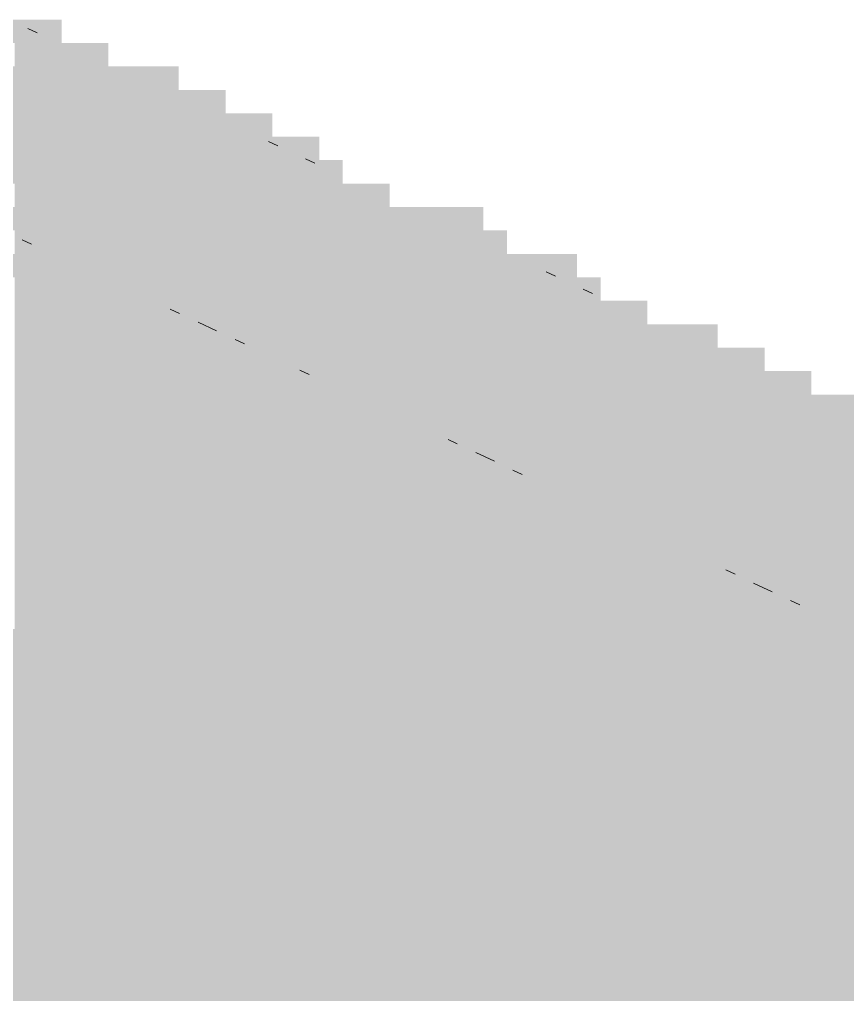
# Model space of a CAD drawing. Header units: millimetres. Extents: x 5 to 1315, y 5 to 292.
# Drawn here: x 1194.462 to 1197.866, y 102.705 to 106.715 of the extents above; entities that cross this region are included whole.
import ezdxf

# ---------------------------------------------------------------- set-up
doc = ezdxf.new("R2010")
doc.units = ezdxf.units.MM
doc.layers.add('EXISTING', color=7, linetype='Continuous')
doc.layers.add('IMAGES', color=7, linetype='Continuous')

# ---------------------------------------------------------------- blocks, each defined once
blk = doc.blocks.new('SHEET_03')
at = {"layer": 'EXISTING', "color": 250, "lineweight": 9}
for p, q in [((294.5337, 106.6602), (294.4957, 106.6781)), ((295.5235, 106.1955), (295.4854, 106.2134)), ((295.6758, 106.124), (295.6377, 106.1419)), ((294.4726, 105.8094), (294.5107, 105.7915)), ((296.6655, 105.6594), (296.6275, 105.6773)), ((296.8178, 105.5879), (296.7797, 105.6058)), ((295.0817, 105.5235), (295.1198, 105.5056)), ((295.1959, 105.4699), (295.2721, 105.4341)), ((295.3482, 105.3984), (295.3863, 105.3805)), ((295.6147, 105.2733), (295.6527, 105.2554)), ((296.2237, 104.9873), (296.2618, 104.9695)), ((296.3379, 104.9337), (296.4141, 104.898)), ((296.4902, 104.8622), (296.5283, 104.8443)), ((297.3658, 104.4512), (297.4038, 104.4333)), ((297.48, 104.3976), (297.5561, 104.3618)), ((297.6322, 104.3261), (297.6703, 104.3082))]:
    blk.add_line(p, q, dxfattribs=at)
at = {"layer": 'IMAGES', "color": 7}
for points in [[(294.3455, 106.6185), (294.5382, 106.6185), (294.3455, 106.7149), (294.5382, 106.7149)], [(294.5382, 106.6185), (294.6345, 106.6185), (294.5382, 106.7149), (294.6345, 106.7149)], [(294.4418, 106.5221), (294.6345, 106.5221), (294.4418, 106.6185), (294.6345, 106.6185)], [(294.6345, 106.5221), (294.7309, 106.5221), (294.6345, 106.6185), (294.7309, 106.6185)], [(294.7309, 106.5221), (294.8273, 106.5221), (294.7309, 106.6185), (294.8273, 106.6185)], [(293.4782, 106.4257), (294.6345, 106.4257), (293.4782, 106.5221), (294.6345, 106.5221)], [(294.6345, 106.4257), (294.7309, 106.4257), (294.6345, 106.5221), (294.7309, 106.5221)], [(294.7309, 106.4257), (294.8273, 106.4257), (294.7309, 106.5221), (294.8273, 106.5221)], [(294.8273, 106.4257), (294.9236, 106.4257), (294.8273, 106.5221), (294.9236, 106.5221)], [(294.9236, 106.4257), (295.02, 106.4257), (294.9236, 106.5221), (295.02, 106.5221)], [(295.02, 106.4257), (295.1164, 106.4257), (295.02, 106.5221), (295.1164, 106.5221)], [(293.5745, 106.3293), (294.8273, 106.3293), (293.5745, 106.4257), (294.8273, 106.4257)], [(294.8273, 106.3293), (294.9236, 106.3293), (294.8273, 106.4257), (294.9236, 106.4257)], [(294.9236, 106.3293), (295.1164, 106.3293), (294.9236, 106.4257), (295.1164, 106.4257)], [(295.1164, 106.3293), (295.2127, 106.3293), (295.1164, 106.4257), (295.2127, 106.4257)], [(295.2127, 106.3293), (295.3091, 106.3293), (295.2127, 106.4257), (295.3091, 106.4257)], [(293.8636, 106.2329), (295.1164, 106.2329), (293.8636, 106.3293), (295.1164, 106.3293)], [(295.1164, 106.2329), (295.2127, 106.2329), (295.1164, 106.3293), (295.2127, 106.3293)], [(295.2127, 106.2329), (295.3091, 106.2329), (295.2127, 106.3293), (295.3091, 106.3293)], [(295.3091, 106.2329), (295.4055, 106.2329), (295.3091, 106.3293), (295.4055, 106.3293)], [(295.4055, 106.2329), (295.5018, 106.2329), (295.4055, 106.3293), (295.5018, 106.3293)], [(294.0564, 106.1365), (295.2127, 106.1365), (294.0564, 106.2329), (295.2127, 106.2329)], [(295.2127, 106.1365), (295.3091, 106.1365), (295.2127, 106.2329), (295.3091, 106.2329)], [(295.3091, 106.1365), (295.5018, 106.1365), (295.3091, 106.2329), (295.5018, 106.2329)], [(295.5018, 106.1365), (295.5982, 106.1365), (295.5018, 106.2329), (295.5982, 106.2329)], [(295.5982, 106.1365), (295.6945, 106.1365), (295.5982, 106.2329), (295.6945, 106.2329)], [(294.3455, 106.0401), (295.3091, 106.0401), (294.3455, 106.1365), (295.3091, 106.1365)], [(295.3091, 106.0401), (295.4055, 106.0401), (295.3091, 106.1365), (295.4055, 106.1365)], [(295.4055, 106.0401), (295.5018, 106.0401), (295.4055, 106.1365), (295.5018, 106.1365)], [(295.5018, 106.0401), (295.5982, 106.0401), (295.5018, 106.1365), (295.5982, 106.1365)], [(295.5982, 106.0401), (295.6945, 106.0401), (295.5982, 106.1365), (295.6945, 106.1365)], [(295.6945, 106.0401), (295.7909, 106.0401), (295.6945, 106.1365), (295.7909, 106.1365)], [(294.4418, 105.9437), (295.5982, 105.9437), (294.4418, 106.0401), (295.5982, 106.0401)], [(295.5982, 105.9437), (295.6945, 105.9437), (295.5982, 106.0401), (295.6945, 106.0401)], [(295.6945, 105.9437), (295.7909, 105.9437), (295.6945, 106.0401), (295.7909, 106.0401)], [(295.7909, 105.9437), (295.8873, 105.9437), (295.7909, 106.0401), (295.8873, 106.0401)], [(295.8873, 105.9437), (295.9836, 105.9437), (295.8873, 106.0401), (295.9836, 106.0401)], [(294.3455, 105.8473), (294.5382, 105.8473), (294.3455, 105.9437), (294.5382, 105.9437)], [(294.5382, 105.8473), (294.6345, 105.8473), (294.5382, 105.9437), (294.6345, 105.9437)], [(294.6345, 105.8473), (294.7309, 105.8473), (294.6345, 105.9437), (294.7309, 105.9437)], [(294.7309, 105.8473), (295.7909, 105.8473), (294.7309, 105.9437), (295.7909, 105.9437)], [(295.7909, 105.8473), (295.9836, 105.8473), (295.7909, 105.9437), (295.9836, 105.9437)], [(295.9836, 105.8473), (296.08, 105.8473), (295.9836, 105.9437), (296.08, 105.9437)], [(296.08, 105.8473), (296.1764, 105.8473), (296.08, 105.9437), (296.1764, 105.9437)], [(296.1764, 105.8473), (296.2727, 105.8473), (296.1764, 105.9437), (296.2727, 105.9437)], [(296.2727, 105.8473), (296.3691, 105.8473), (296.2727, 105.9437), (296.3691, 105.9437)], [(294.4418, 105.7509), (294.5382, 105.7509), (294.4418, 105.8473), (294.5382, 105.8473)], [(294.5382, 105.6545), (294.6345, 105.6545), (294.5382, 105.8473), (294.6345, 105.8473)], [(294.6345, 105.7509), (294.7309, 105.7509), (294.6345, 105.8473), (294.7309, 105.8473)], [(294.7309, 105.7509), (294.8273, 105.7509), (294.7309, 105.8473), (294.8273, 105.8473)], [(294.8273, 105.7509), (296.08, 105.7509), (294.8273, 105.8473), (296.08, 105.8473)], [(296.08, 105.7509), (296.1764, 105.7509), (296.08, 105.8473), (296.1764, 105.8473)], [(296.1764, 105.7509), (296.3691, 105.7509), (296.1764, 105.8473), (296.3691, 105.8473)], [(296.3691, 105.7509), (296.4655, 105.7509), (296.3691, 105.8473), (296.4655, 105.8473)], [(294.3455, 105.6545), (294.5382, 105.6545), (294.3455, 105.7509), (294.5382, 105.7509)], [(294.6345, 105.6545), (294.7309, 105.6545), (294.6345, 105.7509), (294.7309, 105.7509)], [(294.7309, 105.6545), (294.8273, 105.6545), (294.7309, 105.7509), (294.8273, 105.7509)], [(294.8273, 105.6545), (294.9236, 105.6545), (294.8273, 105.7509), (294.9236, 105.7509)], [(294.9236, 105.6545), (296.1764, 105.6545), (294.9236, 105.7509), (296.1764, 105.7509)], [(296.1764, 105.6545), (296.3691, 105.6545), (296.1764, 105.7509), (296.3691, 105.7509)], [(296.3691, 105.6545), (296.4655, 105.6545), (296.3691, 105.7509), (296.4655, 105.7509)], [(296.4655, 105.6545), (296.5618, 105.6545), (296.4655, 105.7509), (296.5618, 105.7509)], [(296.5618, 105.6545), (296.6582, 105.6545), (296.5618, 105.7509), (296.6582, 105.7509)], [(296.6582, 105.6545), (296.7545, 105.6545), (296.6582, 105.7509), (296.7545, 105.7509)], [(294.4418, 104.8833), (294.5382, 104.8833), (294.4418, 105.6545), (294.5382, 105.6545)], [(294.5382, 105.5581), (294.6345, 105.5581), (294.5382, 105.6545), (294.6345, 105.6545)], [(294.6345, 105.5581), (294.7309, 105.5581), (294.6345, 105.6545), (294.7309, 105.6545)], [(294.7309, 105.5581), (294.8273, 105.5581), (294.7309, 105.6545), (294.8273, 105.6545)], [(294.8273, 105.5581), (294.9236, 105.5581), (294.8273, 105.6545), (294.9236, 105.6545)], [(294.9236, 105.5581), (295.1164, 105.5581), (294.9236, 105.6545), (295.1164, 105.6545)], [(295.1164, 105.5581), (295.2127, 105.5581), (295.1164, 105.6545), (295.2127, 105.6545)], [(295.2127, 105.5581), (295.3091, 105.5581), (295.2127, 105.6545), (295.3091, 105.6545)], [(295.3091, 105.5581), (296.4655, 105.5581), (295.3091, 105.6545), (296.4655, 105.6545)], [(296.4655, 105.5581), (296.5618, 105.5581), (296.4655, 105.6545), (296.5618, 105.6545)], [(296.5618, 105.5581), (296.6582, 105.5581), (296.5618, 105.6545), (296.6582, 105.6545)], [(296.6582, 105.5581), (296.7545, 105.5581), (296.6582, 105.6545), (296.7545, 105.6545)], [(296.7545, 105.5581), (296.8509, 105.5581), (296.7545, 105.6545), (296.8509, 105.6545)], [(294.5382, 105.4617), (294.8273, 105.4617), (294.5382, 105.5581), (294.8273, 105.5581)], [(294.8273, 105.4617), (294.9236, 105.4617), (294.8273, 105.5581), (294.9236, 105.5581)], [(294.9236, 105.4617), (295.1164, 105.4617), (294.9236, 105.5581), (295.1164, 105.5581)], [(295.1164, 105.4617), (295.2127, 105.4617), (295.1164, 105.5581), (295.2127, 105.5581)], [(295.2127, 105.4617), (295.3091, 105.4617), (295.2127, 105.5581), (295.3091, 105.5581)], [(295.3091, 105.4617), (295.4055, 105.4617), (295.3091, 105.5581), (295.4055, 105.5581)], [(295.4055, 105.4617), (296.5618, 105.4617), (295.4055, 105.5581), (296.5618, 105.5581)], [(296.5618, 105.4617), (296.6582, 105.4617), (296.5618, 105.5581), (296.6582, 105.5581)], [(296.6582, 105.4617), (296.7545, 105.4617), (296.6582, 105.5581), (296.7545, 105.5581)], [(296.7545, 105.4617), (296.8509, 105.4617), (296.7545, 105.5581), (296.8509, 105.5581)], [(296.8509, 105.4617), (296.9473, 105.4617), (296.8509, 105.5581), (296.9473, 105.5581)], [(296.9473, 105.4617), (297.0436, 105.4617), (296.9473, 105.5581), (297.0436, 105.5581)], [(294.5382, 105.3653), (295.02, 105.3653), (294.5382, 105.4617), (295.02, 105.4617)], [(295.02, 105.3653), (295.1164, 105.3653), (295.02, 105.4617), (295.1164, 105.4617)], [(295.1164, 105.3653), (295.2127, 105.3653), (295.1164, 105.4617), (295.2127, 105.4617)], [(295.2127, 105.3653), (295.3091, 105.3653), (295.2127, 105.4617), (295.3091, 105.4617)], [(295.3091, 105.3653), (295.4055, 105.3653), (295.3091, 105.4617), (295.4055, 105.4617)], [(295.4055, 105.3653), (295.5018, 105.3653), (295.4055, 105.4617), (295.5018, 105.4617)], [(295.5018, 105.3653), (295.5982, 105.3653), (295.5018, 105.4617), (295.5982, 105.4617)], [(295.5982, 105.3653), (295.6945, 105.3653), (295.5982, 105.4617), (295.6945, 105.4617)], [(295.6945, 105.3653), (295.7909, 105.3653), (295.6945, 105.4617), (295.7909, 105.4617)], [(295.7909, 105.3653), (296.7545, 105.3653), (295.7909, 105.4617), (296.7545, 105.4617)], [(296.7545, 105.3653), (296.8509, 105.3653), (296.7545, 105.4617), (296.8509, 105.4617)], [(296.8509, 105.3653), (297.0436, 105.3653), (296.8509, 105.4617), (297.0436, 105.4617)], [(297.0436, 105.3653), (297.14, 105.3653), (297.0436, 105.4617), (297.14, 105.4617)], [(297.14, 105.3653), (297.2364, 105.3653), (297.14, 105.4617), (297.2364, 105.4617)], [(297.2364, 105.3653), (297.3327, 105.3653), (297.2364, 105.4617), (297.3327, 105.4617)], [(294.5382, 105.2689), (295.2127, 105.2689), (294.5382, 105.3653), (295.2127, 105.3653)], [(295.2127, 105.2689), (295.3091, 105.2689), (295.2127, 105.3653), (295.3091, 105.3653)], [(295.3091, 105.2689), (295.4055, 105.2689), (295.3091, 105.3653), (295.4055, 105.3653)], [(295.4055, 105.2689), (295.5018, 105.2689), (295.4055, 105.3653), (295.5018, 105.3653)], [(295.5018, 105.2689), (295.5982, 105.2689), (295.5018, 105.3653), (295.5982, 105.3653)], [(295.5982, 105.2689), (295.6945, 105.2689), (295.5982, 105.3653), (295.6945, 105.3653)], [(295.6945, 105.2689), (295.7909, 105.2689), (295.6945, 105.3653), (295.7909, 105.3653)], [(295.7909, 105.2689), (295.8873, 105.2689), (295.7909, 105.3653), (295.8873, 105.3653)], [(295.8873, 105.2689), (297.0436, 105.2689), (295.8873, 105.3653), (297.0436, 105.3653)], [(297.0436, 105.2689), (297.2364, 105.2689), (297.0436, 105.3653), (297.2364, 105.3653)], [(297.2364, 105.2689), (297.4291, 105.2689), (297.2364, 105.3653), (297.4291, 105.3653)], [(297.4291, 105.2689), (297.5255, 105.2689), (297.4291, 105.3653), (297.5255, 105.3653)], [(294.5382, 105.1725), (295.5018, 105.1725), (294.5382, 105.2689), (295.5018, 105.2689)], [(295.5018, 105.1725), (295.7909, 105.1725), (295.5018, 105.2689), (295.7909, 105.2689)], [(295.7909, 105.1725), (295.8873, 105.1725), (295.7909, 105.2689), (295.8873, 105.2689)], [(295.8873, 105.1725), (295.9836, 105.1725), (295.8873, 105.2689), (295.9836, 105.2689)], [(295.9836, 105.1725), (296.08, 105.1725), (295.9836, 105.2689), (296.08, 105.2689)], [(296.08, 105.1725), (297.2364, 105.1725), (296.08, 105.2689), (297.2364, 105.2689)], [(297.2364, 105.1725), (297.3327, 105.1725), (297.2364, 105.2689), (297.3327, 105.2689)], [(297.3327, 105.1725), (297.5255, 105.1725), (297.3327, 105.2689), (297.5255, 105.2689)], [(297.5255, 105.1725), (297.6218, 105.1725), (297.5255, 105.2689), (297.6218, 105.2689)], [(297.6218, 105.1725), (297.7182, 105.1725), (297.6218, 105.2689), (297.7182, 105.2689)], [(294.5382, 105.0761), (295.6945, 105.0761), (294.5382, 105.1725), (295.6945, 105.1725)], [(295.6945, 105.0761), (295.7909, 105.0761), (295.6945, 105.1725), (295.7909, 105.1725)], [(295.7909, 105.0761), (295.8873, 105.0761), (295.7909, 105.1725), (295.8873, 105.1725)], [(295.8873, 105.0761), (295.9836, 105.0761), (295.8873, 105.1725), (295.9836, 105.1725)], [(295.9836, 105.0761), (296.08, 105.0761), (295.9836, 105.1725), (296.08, 105.1725)], [(296.08, 105.0761), (296.1764, 105.0761), (296.08, 105.1725), (296.1764, 105.1725)], [(296.1764, 105.0761), (296.2727, 105.0761), (296.1764, 105.1725), (296.2727, 105.1725)], [(296.2727, 105.0761), (297.5255, 105.0761), (296.2727, 105.1725), (297.5255, 105.1725)], [(297.5255, 105.0761), (297.6218, 105.0761), (297.5255, 105.1725), (297.6218, 105.1725)], [(297.6218, 105.0761), (297.7182, 105.0761), (297.6218, 105.1725), (297.7182, 105.1725)], [(297.7182, 105.0761), (297.9109, 105.0761), (297.7182, 105.1725), (297.9109, 105.1725)], [(294.5382, 104.9797), (295.8873, 104.9797), (294.5382, 105.0761), (295.8873, 105.0761)], [(295.8873, 104.9797), (295.9836, 104.9797), (295.8873, 105.0761), (295.9836, 105.0761)], [(295.9836, 104.9797), (296.08, 104.9797), (295.9836, 105.0761), (296.08, 105.0761)], [(296.08, 104.9797), (296.1764, 104.9797), (296.08, 105.0761), (296.1764, 105.0761)], [(296.1764, 104.9797), (296.2727, 104.9797), (296.1764, 105.0761), (296.2727, 105.0761)], [(296.2727, 104.9797), (296.4655, 104.9797), (296.2727, 105.0761), (296.4655, 105.0761)], [(296.4655, 104.9797), (297.6218, 104.9797), (296.4655, 105.0761), (297.6218, 105.0761)], [(297.6218, 104.9797), (297.7182, 104.9797), (297.6218, 105.0761), (297.7182, 105.0761)], [(297.7182, 104.9797), (297.9109, 104.9797), (297.7182, 105.0761), (297.9109, 105.0761)], [(294.5382, 104.8833), (296.08, 104.8833), (294.5382, 104.9797), (296.08, 104.9797)], [(296.08, 104.8833), (296.1764, 104.8833), (296.08, 104.9797), (296.1764, 104.9797)], [(296.1764, 104.8833), (296.4655, 104.8833), (296.1764, 104.9797), (296.4655, 104.9797)], [(296.4655, 104.8833), (296.5618, 104.8833), (296.4655, 104.9797), (296.5618, 104.9797)], [(296.5618, 104.8833), (296.6582, 104.8833), (296.5618, 104.9797), (296.6582, 104.9797)], [(296.6582, 104.8833), (297.9109, 104.8833), (296.6582, 104.9797), (297.9109, 104.9797)], [(294.4418, 104.7869), (294.5382, 104.7869), (294.4418, 104.8833), (294.5382, 104.8833)], [(294.5382, 104.7869), (296.2727, 104.7869), (294.5382, 104.8833), (296.2727, 104.8833)], [(296.2727, 104.7869), (296.3691, 104.7869), (296.2727, 104.8833), (296.3691, 104.8833)], [(296.3691, 104.7869), (296.5618, 104.7869), (296.3691, 104.8833), (296.5618, 104.8833)], [(296.5618, 104.7869), (296.6582, 104.7869), (296.5618, 104.8833), (296.6582, 104.8833)], [(296.6582, 104.7869), (296.8509, 104.7869), (296.6582, 104.8833), (296.8509, 104.8833)], [(296.8509, 104.7869), (298.1036, 104.7869), (296.8509, 104.8833), (298.1036, 104.8833)], [(294.4418, 104.6905), (294.5382, 104.6905), (294.4418, 104.7869), (294.5382, 104.7869)], [(294.5382, 104.6905), (296.4655, 104.6905), (294.5382, 104.7869), (296.4655, 104.7869)], [(296.4655, 104.6905), (296.5618, 104.6905), (296.4655, 104.7869), (296.5618, 104.7869)], [(296.5618, 104.6905), (296.7545, 104.6905), (296.5618, 104.7869), (296.7545, 104.7869)], [(296.7545, 104.6905), (296.8509, 104.6905), (296.7545, 104.7869), (296.8509, 104.7869)], [(296.8509, 104.6905), (296.9473, 104.6905), (296.8509, 104.7869), (296.9473, 104.7869)], [(296.9473, 104.6905), (297.14, 104.6905), (296.9473, 104.7869), (297.14, 104.7869)], [(297.14, 104.6905), (298.2964, 104.6905), (297.14, 104.7869), (298.2964, 104.7869)], [(294.4418, 104.5941), (294.5382, 104.5941), (294.4418, 104.6905), (294.5382, 104.6905)], [(294.5382, 104.5941), (296.6582, 104.5941), (294.5382, 104.6905), (296.6582, 104.6905)], [(296.6582, 104.5941), (296.7545, 104.5941), (296.6582, 104.6905), (296.7545, 104.6905)], [(296.7545, 104.5941), (296.8509, 104.5941), (296.7545, 104.6905), (296.8509, 104.6905)], [(296.8509, 104.5941), (297.0436, 104.5941), (296.8509, 104.6905), (297.0436, 104.6905)], [(297.0436, 104.5941), (297.14, 104.5941), (297.0436, 104.6905), (297.14, 104.6905)], [(297.14, 104.5941), (297.2364, 104.5941), (297.14, 104.6905), (297.2364, 104.6905)], [(297.2364, 104.5941), (298.4891, 104.5941), (297.2364, 104.6905), (298.4891, 104.6905)], [(294.4418, 104.4977), (294.5382, 104.4977), (294.4418, 104.5941), (294.5382, 104.5941)], [(294.5382, 104.4977), (294.6345, 104.4977), (294.5382, 104.5941), (294.6345, 104.5941)], [(294.6345, 104.4977), (294.7309, 104.4977), (294.6345, 104.5941), (294.7309, 104.5941)], [(294.7309, 104.4977), (294.8273, 104.4977), (294.7309, 104.5941), (294.8273, 104.5941)], [(294.8273, 104.4977), (296.9473, 104.4977), (294.8273, 104.5941), (296.9473, 104.5941)], [(296.9473, 104.4977), (297.14, 104.4977), (296.9473, 104.5941), (297.14, 104.5941)], [(297.14, 104.4977), (297.2364, 104.4977), (297.14, 104.5941), (297.2364, 104.5941)], [(297.2364, 104.4977), (297.3327, 104.4977), (297.2364, 104.5941), (297.3327, 104.5941)], [(297.3327, 104.4977), (297.4291, 104.4977), (297.3327, 104.5941), (297.4291, 104.5941)], [(297.4291, 104.4977), (297.6218, 104.4977), (297.4291, 104.5941), (297.6218, 104.5941)], [(297.6218, 104.4977), (298.6818, 104.4977), (297.6218, 104.5941), (298.6818, 104.5941)], [(294.4418, 104.4013), (294.5382, 104.4013), (294.4418, 104.4977), (294.5382, 104.4977)], [(294.5382, 104.4013), (294.6345, 104.4013), (294.5382, 104.4977), (294.6345, 104.4977)], [(294.6345, 104.2085), (294.7309, 104.2085), (294.6345, 104.4977), (294.7309, 104.4977)], [(294.7309, 104.4013), (294.8273, 104.4013), (294.7309, 104.4977), (294.8273, 104.4977)], [(294.8273, 104.4013), (294.9236, 104.4013), (294.8273, 104.4977), (294.9236, 104.4977)], [(294.9236, 104.4013), (295.02, 104.4013), (294.9236, 104.4977), (295.02, 104.4977)], [(295.02, 104.4013), (297.0436, 104.4013), (295.02, 104.4977), (297.0436, 104.4977)], [(297.0436, 104.4013), (297.14, 104.4013), (297.0436, 104.4977), (297.14, 104.4977)], [(297.14, 104.4013), (297.2364, 104.4013), (297.14, 104.4977), (297.2364, 104.4977)], [(297.2364, 104.4013), (297.4291, 104.4013), (297.2364, 104.4977), (297.4291, 104.4977)], [(297.4291, 104.4013), (297.5255, 104.4013), (297.4291, 104.4977), (297.5255, 104.4977)], [(297.5255, 104.4013), (297.6218, 104.4013), (297.5255, 104.4977), (297.6218, 104.4977)], [(297.6218, 104.4013), (297.7182, 104.4013), (297.6218, 104.4977), (297.7182, 104.4977)], [(297.7182, 104.4013), (297.8145, 104.4013), (297.7182, 104.4977), (297.8145, 104.4977)], [(297.8145, 104.4013), (298.8745, 104.4013), (297.8145, 104.4977), (298.8745, 104.4977)], [(294.4418, 104.2085), (294.5382, 104.2085), (294.4418, 104.4013), (294.5382, 104.4013)], [(294.5382, 104.2085), (294.6345, 104.2085), (294.5382, 104.4013), (294.6345, 104.4013)], [(294.7309, 104.3049), (294.8273, 104.3049), (294.7309, 104.4013), (294.8273, 104.4013)], [(294.8273, 104.3049), (295.02, 104.3049), (294.8273, 104.4013), (295.02, 104.4013)], [(295.02, 104.3049), (295.1164, 104.3049), (295.02, 104.4013), (295.1164, 104.4013)], [(295.1164, 104.3049), (295.2127, 104.3049), (295.1164, 104.4013), (295.2127, 104.4013)], [(295.2127, 104.3049), (297.3327, 104.3049), (295.2127, 104.4013), (297.3327, 104.4013)], [(297.3327, 104.3049), (297.4291, 104.3049), (297.3327, 104.4013), (297.4291, 104.4013)], [(297.4291, 104.3049), (297.5255, 104.3049), (297.4291, 104.4013), (297.5255, 104.4013)], [(297.5255, 104.3049), (297.6218, 104.3049), (297.5255, 104.4013), (297.6218, 104.4013)], [(297.6218, 104.2085), (297.7182, 104.2085), (297.6218, 104.4013), (297.7182, 104.4013)], [(297.7182, 104.3049), (297.8145, 104.3049), (297.7182, 104.4013), (297.8145, 104.4013)], [(297.8145, 104.3049), (297.9109, 104.3049), (297.8145, 104.4013), (297.9109, 104.4013)], [(294.7309, 104.2085), (294.8273, 104.2085), (294.7309, 104.3049), (294.8273, 104.3049)], [(294.8273, 104.2085), (295.02, 104.2085), (294.8273, 104.3049), (295.02, 104.3049)], [(295.02, 104.2085), (295.1164, 104.2085), (295.02, 104.3049), (295.1164, 104.3049)], [(295.1164, 104.1121), (295.2127, 104.1121), (295.1164, 104.3049), (295.2127, 104.3049)], [(295.2127, 104.2085), (295.3091, 104.2085), (295.2127, 104.3049), (295.3091, 104.3049)], [(295.3091, 104.2085), (295.4055, 104.2085), (295.3091, 104.3049), (295.4055, 104.3049)], [(295.4055, 104.2085), (297.5255, 104.2085), (295.4055, 104.3049), (297.5255, 104.3049)], [(297.5255, 104.2085), (297.6218, 104.2085), (297.5255, 104.3049), (297.6218, 104.3049)], [(297.7182, 104.2085), (297.8145, 104.2085), (297.7182, 104.3049), (297.8145, 104.3049)], [(297.8145, 104.2085), (297.9109, 104.2085), (297.8145, 104.3049), (297.9109, 104.3049)], [(293.6709, 104.1121), (294.5382, 104.1121), (293.6709, 104.2085), (294.5382, 104.2085)], [(294.5382, 104.1121), (294.6345, 104.1121), (294.5382, 104.2085), (294.6345, 104.2085)], [(294.6345, 104.1121), (294.7309, 104.1121), (294.6345, 104.2085), (294.7309, 104.2085)], [(294.7309, 104.1121), (295.02, 104.1121), (294.7309, 104.2085), (295.02, 104.2085)], [(295.02, 104.1121), (295.1164, 104.1121), (295.02, 104.2085), (295.1164, 104.2085)], [(295.2127, 104.1121), (295.3091, 104.1121), (295.2127, 104.2085), (295.3091, 104.2085)], [(295.3091, 104.1121), (295.4055, 104.1121), (295.3091, 104.2085), (295.4055, 104.2085)], [(295.4055, 104.1121), (295.5018, 104.1121), (295.4055, 104.2085), (295.5018, 104.2085)], [(295.5018, 104.1121), (295.5982, 104.1121), (295.5018, 104.2085), (295.5982, 104.2085)], [(295.5982, 104.1121), (297.7182, 104.1121), (295.5982, 104.2085), (297.7182, 104.2085)], [(297.7182, 104.1121), (297.8145, 104.1121), (297.7182, 104.2085), (297.8145, 104.2085)], [(297.8145, 104.1121), (297.9109, 104.1121), (297.8145, 104.2085), (297.9109, 104.2085)], [(293.5745, 104.0157), (294.9236, 104.0157), (293.5745, 104.1121), (294.9236, 104.1121)], [(294.9236, 104.0157), (295.02, 104.0157), (294.9236, 104.1121), (295.02, 104.1121)], [(295.02, 103.9193), (295.1164, 103.9193), (295.02, 104.1121), (295.1164, 104.1121)], [(295.1164, 104.0157), (295.2127, 104.0157), (295.1164, 104.1121), (295.2127, 104.1121)], [(295.2127, 104.0157), (295.3091, 104.0157), (295.2127, 104.1121), (295.3091, 104.1121)], [(295.3091, 103.9193), (295.5982, 103.9193), (295.3091, 104.1121), (295.5982, 104.1121)], [(295.5982, 104.0157), (295.6945, 104.0157), (295.5982, 104.1121), (295.6945, 104.1121)], [(295.6945, 104.0157), (295.7909, 104.0157), (295.6945, 104.1121), (295.7909, 104.1121)], [(295.7909, 104.0157), (297.9109, 104.0157), (295.7909, 104.1121), (297.9109, 104.1121)], [(293.2855, 103.9193), (295.02, 103.9193), (293.2855, 104.0157), (295.02, 104.0157)], [(295.1164, 103.9193), (295.2127, 103.9193), (295.1164, 104.0157), (295.2127, 104.0157)], [(295.2127, 103.9193), (295.3091, 103.9193), (295.2127, 104.0157), (295.3091, 104.0157)], [(295.5982, 103.9193), (295.6945, 103.9193), (295.5982, 104.0157), (295.6945, 104.0157)], [(295.6945, 103.9193), (295.8873, 103.9193), (295.6945, 104.0157), (295.8873, 104.0157)], [(295.8873, 103.9193), (295.9836, 103.9193), (295.8873, 104.0157), (295.9836, 104.0157)], [(295.9836, 103.9193), (296.08, 103.9193), (295.9836, 104.0157), (296.08, 104.0157)], [(296.08, 103.9193), (298.1036, 103.9193), (296.08, 104.0157), (298.1036, 104.0157)], [(293.0927, 103.8229), (295.1164, 103.8229), (293.0927, 103.9193), (295.1164, 103.9193)], [(295.1164, 103.8229), (295.2127, 103.8229), (295.1164, 103.9193), (295.2127, 103.9193)], [(295.2127, 103.8229), (295.6945, 103.8229), (295.2127, 103.9193), (295.6945, 103.9193)], [(295.6945, 103.8229), (295.8873, 103.8229), (295.6945, 103.9193), (295.8873, 103.9193)], [(295.8873, 103.8229), (295.9836, 103.8229), (295.8873, 103.9193), (295.9836, 103.9193)], [(295.9836, 103.8229), (296.08, 103.8229), (295.9836, 103.9193), (296.08, 103.9193)], [(296.08, 103.8229), (296.1764, 103.8229), (296.08, 103.9193), (296.1764, 103.9193)], [(296.1764, 103.8229), (296.2727, 103.8229), (296.1764, 103.9193), (296.2727, 103.9193)], [(296.2727, 103.8229), (298.3927, 103.8229), (296.2727, 103.9193), (298.3927, 103.9193)], [(292.9964, 103.7265), (295.5982, 103.7265), (292.9964, 103.8229), (295.5982, 103.8229)], [(295.5982, 103.7265), (295.6945, 103.7265), (295.5982, 103.8229), (295.6945, 103.8229)], [(295.6945, 103.7265), (295.7909, 103.7265), (295.6945, 103.8229), (295.7909, 103.8229)], [(295.7909, 103.7265), (295.8873, 103.7265), (295.7909, 103.8229), (295.8873, 103.8229)], [(295.8873, 103.7265), (295.9836, 103.7265), (295.8873, 103.8229), (295.9836, 103.8229)], [(295.9836, 103.7265), (296.08, 103.7265), (295.9836, 103.8229), (296.08, 103.8229)], [(296.08, 103.7265), (296.1764, 103.7265), (296.08, 103.8229), (296.1764, 103.8229)], [(296.1764, 103.7265), (296.2727, 103.7265), (296.1764, 103.8229), (296.2727, 103.8229)], [(296.2727, 103.7265), (296.3691, 103.7265), (296.2727, 103.8229), (296.3691, 103.8229)], [(296.3691, 103.7265), (296.4655, 103.7265), (296.3691, 103.8229), (296.4655, 103.8229)], [(296.4655, 103.7265), (298.4891, 103.7265), (296.4655, 103.8229), (298.4891, 103.8229)], [(292.7073, 103.6301), (295.6945, 103.6301), (292.7073, 103.7265), (295.6945, 103.7265)], [(295.6945, 103.6301), (295.7909, 103.6301), (295.6945, 103.7265), (295.7909, 103.7265)], [(295.7909, 103.6301), (295.9836, 103.6301), (295.7909, 103.7265), (295.9836, 103.7265)], [(295.9836, 103.6301), (296.08, 103.6301), (295.9836, 103.7265), (296.08, 103.7265)], [(296.08, 103.6301), (296.4655, 103.6301), (296.08, 103.7265), (296.4655, 103.7265)], [(296.4655, 103.6301), (296.5618, 103.6301), (296.4655, 103.7265), (296.5618, 103.7265)], [(296.5618, 103.6301), (296.6582, 103.6301), (296.5618, 103.7265), (296.6582, 103.7265)], [(296.6582, 103.6301), (298.7782, 103.6301), (296.6582, 103.7265), (298.7782, 103.7265)], [(292.5145, 103.5337), (295.7909, 103.5337), (292.5145, 103.6301), (295.7909, 103.6301)], [(295.7909, 103.5337), (295.9836, 103.5337), (295.7909, 103.6301), (295.9836, 103.6301)], [(295.9836, 103.5337), (296.1764, 103.5337), (295.9836, 103.6301), (296.1764, 103.6301)], [(296.1764, 103.5337), (296.3691, 103.5337), (296.1764, 103.6301), (296.3691, 103.6301)], [(296.3691, 103.5337), (296.4655, 103.5337), (296.3691, 103.6301), (296.4655, 103.6301)], [(296.4655, 103.3409), (296.5618, 103.3409), (296.4655, 103.6301), (296.5618, 103.6301)], [(296.5618, 103.5337), (296.6582, 103.5337), (296.5618, 103.6301), (296.6582, 103.6301)], [(296.6582, 103.5337), (296.7545, 103.5337), (296.6582, 103.6301), (296.7545, 103.6301)], [(296.7545, 103.5337), (298.8745, 103.5337), (296.7545, 103.6301), (298.8745, 103.6301)], [(292.3218, 103.4373), (296.08, 103.4373), (292.3218, 103.5337), (296.08, 103.5337)], [(296.08, 103.4373), (296.1764, 103.4373), (296.08, 103.5337), (296.1764, 103.5337)], [(296.1764, 103.4373), (296.2727, 103.4373), (296.1764, 103.5337), (296.2727, 103.5337)], [(296.2727, 103.4373), (296.3691, 103.4373), (296.2727, 103.5337), (296.3691, 103.5337)], [(296.3691, 103.3409), (296.4655, 103.3409), (296.3691, 103.5337), (296.4655, 103.5337)], [(296.5618, 103.4373), (296.7545, 103.4373), (296.5618, 103.5337), (296.7545, 103.5337)], [(296.7545, 103.4373), (296.8509, 103.4373), (296.7545, 103.5337), (296.8509, 103.5337)], [(296.8509, 103.3409), (296.9473, 103.3409), (296.8509, 103.5337), (296.9473, 103.5337)], [(296.9473, 103.4373), (297.0436, 103.4373), (296.9473, 103.5337), (297.0436, 103.5337)], [(297.0436, 103.4373), (299.1636, 103.4373), (297.0436, 103.5337), (299.1636, 103.5337)], [(292.1291, 103.3409), (296.1764, 103.3409), (292.1291, 103.4373), (296.1764, 103.4373)], [(296.1764, 103.3409), (296.2727, 103.3409), (296.1764, 103.4373), (296.2727, 103.4373)], [(296.2727, 103.3409), (296.3691, 103.3409), (296.2727, 103.4373), (296.3691, 103.4373)], [(296.5618, 103.3409), (296.8509, 103.3409), (296.5618, 103.4373), (296.8509, 103.4373)], [(296.9473, 103.3409), (297.0436, 103.3409), (296.9473, 103.4373), (297.0436, 103.4373)], [(297.0436, 103.3409), (297.14, 103.3409), (297.0436, 103.4373), (297.14, 103.4373)], [(297.14, 103.3409), (297.2364, 103.3409), (297.14, 103.4373), (297.2364, 103.4373)], [(297.2364, 103.3409), (299.3564, 103.3409), (297.2364, 103.4373), (299.3564, 103.4373)], [(292.0327, 103.2445), (296.3691, 103.2445), (292.0327, 103.3409), (296.3691, 103.3409)], [(296.3691, 103.2445), (296.4655, 103.2445), (296.3691, 103.3409), (296.4655, 103.3409)], [(296.4655, 103.2445), (296.8509, 103.2445), (296.4655, 103.3409), (296.8509, 103.3409)], [(296.8509, 103.2445), (296.9473, 103.2445), (296.8509, 103.3409), (296.9473, 103.3409)], [(296.9473, 103.2445), (297.0436, 103.2445), (296.9473, 103.3409), (297.0436, 103.3409)], [(297.0436, 103.2445), (297.14, 103.2445), (297.0436, 103.3409), (297.14, 103.3409)], [(297.14, 103.2445), (297.2364, 103.2445), (297.14, 103.3409), (297.2364, 103.3409)], [(297.2364, 103.2445), (297.3327, 103.2445), (297.2364, 103.3409), (297.3327, 103.3409)], [(297.3327, 103.2445), (297.4291, 103.2445), (297.3327, 103.3409), (297.4291, 103.3409)], [(297.4291, 103.2445), (297.5255, 103.2445), (297.4291, 103.3409), (297.5255, 103.3409)], [(297.5255, 103.2445), (299.5491, 103.2445), (297.5255, 103.3409), (299.5491, 103.3409)], [(291.6473, 103.1481), (296.7545, 103.1481), (291.6473, 103.2445), (296.7545, 103.2445)], [(296.7545, 103.1481), (296.8509, 103.1481), (296.7545, 103.2445), (296.8509, 103.2445)], [(296.8509, 103.1481), (296.9473, 103.1481), (296.8509, 103.2445), (296.9473, 103.2445)], [(296.9473, 103.1481), (297.14, 103.1481), (296.9473, 103.2445), (297.14, 103.2445)], [(297.14, 103.0517), (297.2364, 103.0517), (297.14, 103.2445), (297.2364, 103.2445)], [(297.2364, 103.1481), (297.3327, 103.1481), (297.2364, 103.2445), (297.3327, 103.2445)], [(297.3327, 103.1481), (297.4291, 103.1481), (297.3327, 103.2445), (297.4291, 103.2445)], [(297.4291, 103.1481), (297.5255, 103.1481), (297.4291, 103.2445), (297.5255, 103.2445)], [(297.5255, 103.1481), (297.6218, 103.1481), (297.5255, 103.2445), (297.6218, 103.2445)], [(297.6218, 103.1481), (299.7418, 103.1481), (297.6218, 103.2445), (299.7418, 103.2445)], [(291.5509, 103.0517), (296.8509, 103.0517), (291.5509, 103.1481), (296.8509, 103.1481)], [(296.8509, 103.0517), (296.9473, 103.0517), (296.8509, 103.1481), (296.9473, 103.1481)], [(296.9473, 103.0517), (297.0436, 103.0517), (296.9473, 103.1481), (297.0436, 103.1481)], [(297.0436, 103.0517), (297.14, 103.0517), (297.0436, 103.1481), (297.14, 103.1481)], [(297.2364, 103.0517), (297.3327, 103.0517), (297.2364, 103.1481), (297.3327, 103.1481)], [(297.3327, 103.0517), (297.4291, 103.0517), (297.3327, 103.1481), (297.4291, 103.1481)], [(297.4291, 103.0517), (297.5255, 103.0517), (297.4291, 103.1481), (297.5255, 103.1481)], [(297.5255, 103.0517), (297.6218, 103.0517), (297.5255, 103.1481), (297.6218, 103.1481)], [(297.6218, 103.0517), (297.7182, 103.0517), (297.6218, 103.1481), (297.7182, 103.1481)], [(297.7182, 103.0517), (297.8145, 103.0517), (297.7182, 103.1481), (297.8145, 103.1481)], [(297.8145, 103.0517), (298.0073, 103.0517), (297.8145, 103.1481), (298.0073, 103.1481)], [(291.2618, 102.9553), (296.9473, 102.9553), (291.2618, 103.0517), (296.9473, 103.0517)], [(296.9473, 102.9553), (297.14, 102.9553), (296.9473, 103.0517), (297.14, 103.0517)], [(297.14, 102.9553), (297.2364, 102.9553), (297.14, 103.0517), (297.2364, 103.0517)], [(297.2364, 102.9553), (297.3327, 102.9553), (297.2364, 103.0517), (297.3327, 103.0517)], [(297.3327, 102.8589), (297.5255, 102.8589), (297.3327, 103.0517), (297.5255, 103.0517)], [(297.5255, 102.9553), (297.6218, 102.9553), (297.5255, 103.0517), (297.6218, 103.0517)], [(297.6218, 102.9553), (297.7182, 102.9553), (297.6218, 103.0517), (297.7182, 103.0517)], [(297.7182, 102.9553), (297.8145, 102.9553), (297.7182, 103.0517), (297.8145, 103.0517)], [(297.8145, 102.9553), (297.9109, 102.9553), (297.8145, 103.0517), (297.9109, 103.0517)], [(291.3582, 102.8589), (297.2364, 102.8589), (291.3582, 102.9553), (297.2364, 102.9553)], [(297.2364, 102.8589), (297.3327, 102.8589), (297.2364, 102.9553), (297.3327, 102.9553)], [(297.5255, 102.8589), (297.6218, 102.8589), (297.5255, 102.9553), (297.6218, 102.9553)], [(297.6218, 102.8589), (297.7182, 102.8589), (297.6218, 102.9553), (297.7182, 102.9553)], [(297.7182, 102.8589), (297.8145, 102.8589), (297.7182, 102.9553), (297.8145, 102.9553)], [(297.8145, 102.8589), (297.9109, 102.8589), (297.8145, 102.9553), (297.9109, 102.9553)], [(291.5509, 102.7625), (297.3327, 102.7625), (291.5509, 102.8589), (297.3327, 102.8589)], [(297.3327, 102.7625), (297.5255, 102.7625), (297.3327, 102.8589), (297.5255, 102.8589)], [(297.5255, 102.7625), (297.6218, 102.7625), (297.5255, 102.8589), (297.6218, 102.8589)], [(297.6218, 102.7625), (298.0073, 102.7625), (297.6218, 102.8589), (298.0073, 102.8589)], [(291.84, 102.6661), (297.8145, 102.6661), (291.84, 102.7625), (297.8145, 102.7625)], [(297.8145, 102.6661), (297.9109, 102.6661), (297.8145, 102.7625), (297.9109, 102.7625)]]:
    blk.add_solid(points, dxfattribs=at)

msp = doc.modelspace()

# ---------------------------------------------------------------- block references
msp.add_blockref('SHEET_03', (900, 0))

doc.saveas('drawing.dxf')
